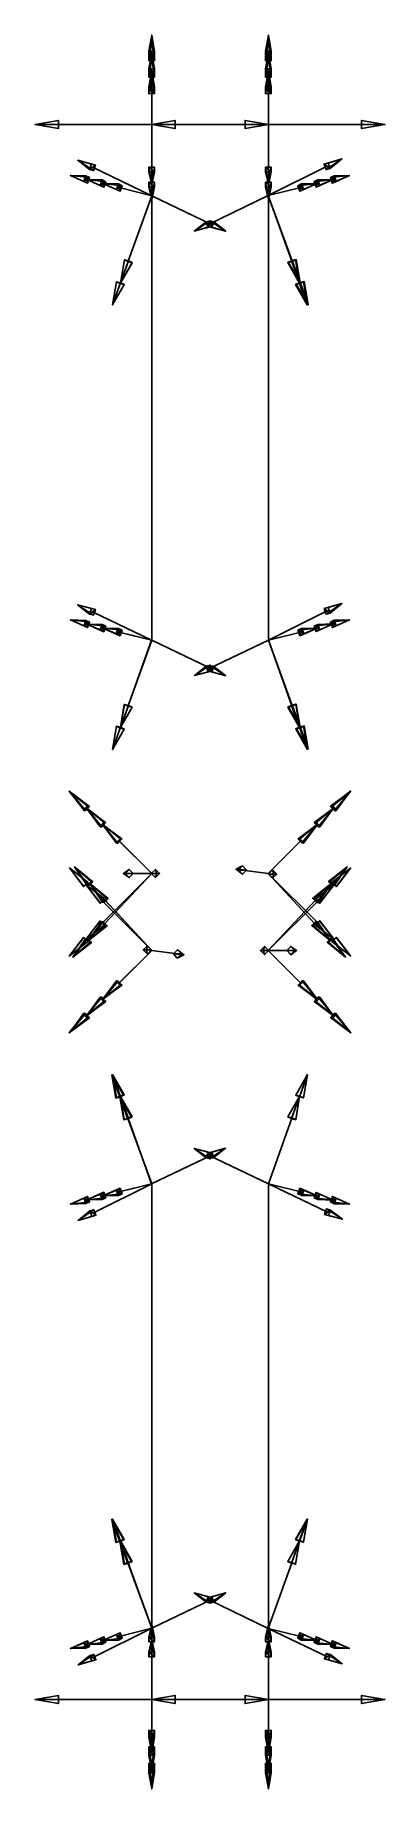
# Model space of a CAD drawing. Header units: millimetres. Extents: x -7291 to 13, y -75 to 75.
# Drawn here: x -3569.9 to -3539.9, y -75.2 to 75.2 of the extents above.
import ezdxf

# ---------------------------------------------------------------- set-up
doc = ezdxf.new("R2010")
doc.units = ezdxf.units.MM
for name, color, linetype in [('AutoDetect_15_19', 1, 'Continuous'), ('AutoDetect_16_18', 1, 'Continuous'), ('AutoDetect_17_25', 1, 'Continuous'), ('AutoDetect_18_24', 1, 'Continuous'), ('AutoDetect_19_28', 1, 'Continuous'), ('AutoDetect_1_21', 1, 'Continuous'), ('AutoDetect_20_29', 1, 'Continuous'), ('AutoDetect_2_20', 1, 'Continuous'), ('AutoDetect_3_23', 1, 'Continuous'), ('AutoDetect_4_22', 1, 'Continuous'), ('AutoDetect_5_26', 1, 'Continuous'), ('AutoDetect_6_27', 1, 'Continuous'), ('Plate_ID_A071', 1, 'Continuous')]:
    doc.layers.add(name, color=color, linetype=linetype)

# ---------------------------------------------------------------- blocks, each defined once
blk = doc.blocks.new('Kontrollpunkt')
at = {"color": 0}
for q in [(0, 6), (8, 0), (0, 0, 4)]:
    blk.add_line((0, 0), q, dxfattribs=at)
for points in [[(0.25, 8, -0.25), (-0.25, 8, -0.25), (-0.25, 8, 0.25), (0, 10, 0), (-0.25, 8, -0.25), (0.25, 8, 0.25), (0, 10, 0), (0.25, 8, -0.25), (0.25, 8, 0.25), (-0.25, 8, 0.25)], [(0.25, 6, -0.25), (-0.25, 6, -0.25), (-0.25, 6, 0.25), (0, 8, 0), (-0.25, 6, -0.25), (0.25, 6, 0.25), (0, 8, 0), (0.25, 6, -0.25), (0.25, 6, 0.25), (-0.25, 6, 0.25)], [(0.25, 0.25, 4), (-0.25, 0.25, 4), (-0.25, -0.25, 4), (0, 0, 6), (-0.25, 0.25, 4), (0.25, -0.25, 4), (0, 0, 6), (0.25, 0.25, 4), (0.25, -0.25, 4), (-0.25, -0.25, 4)], [(0.25, 0.25, 6), (-0.25, 0.25, 6), (-0.25, -0.25, 6), (0, 0, 8), (-0.25, 0.25, 6), (0.25, -0.25, 6), (0, 0, 8), (0.25, 0.25, 6), (0.25, -0.25, 6), (-0.25, -0.25, 6)], [(0.25, 0.25, 8), (-0.25, 0.25, 8), (-0.25, -0.25, 8), (0, 0, 10), (-0.25, 0.25, 8), (0.25, -0.25, 8), (0, 0, 10), (0.25, 0.25, 8), (0.25, -0.25, 8), (-0.25, -0.25, 8)], [(8, 0.25, -0.25), (8, 0.25, 0.25), (8, -0.25, 0.25), (10, 0, 0), (8, 0.25, 0.25), (8, -0.25, -0.25), (10, 0, 0), (8, 0.25, -0.25), (8, -0.25, -0.25), (8, -0.25, 0.25)]]:
    blk.add_polyline3d(points, dxfattribs=at)

msp = doc.modelspace()

# ---------------------------------------------------------------- linework, layer by layer
at = {"layer": 'AutoDetect_15_19', "color": 1}
msp.add_line((-3559.89, 3.3, -211.25), (-3559.89, 3.3, -418.85), dxfattribs=at)
at = {"layer": 'AutoDetect_16_18', "color": 1}
msp.add_line((-3549.89, 3.3, -211.25), (-3549.89, 3.3, -418.85), dxfattribs=at)
at = {"layer": 'AutoDetect_17_25', "color": 1}
msp.add_line((-3559.89, 67.4, -191.25), (-3559.89, 23.3, -191.25), dxfattribs=at)
at = {"layer": 'AutoDetect_18_24', "color": 1}
msp.add_line((-3549.89, 67.4, -191.25), (-3549.89, 23.3, -191.25), dxfattribs=at)
at = {"layer": 'AutoDetect_19_28', "color": 1}
msp.add_line((-3549.89, 67.4, -438.85), (-3549.89, 23.3, -438.85), dxfattribs=at)
at = {"layer": 'AutoDetect_1_21', "color": 1}
msp.add_line((-3559.89, -3.3, -211.25), (-3559.89, -3.3, -418.85), dxfattribs=at)
at = {"layer": 'AutoDetect_20_29', "color": 1}
msp.add_line((-3559.89, 67.4, -438.85), (-3559.89, 23.3, -438.85), dxfattribs=at)
at = {"layer": 'AutoDetect_2_20', "color": 1}
msp.add_line((-3549.89, -3.3, -211.25), (-3549.89, -3.3, -418.85), dxfattribs=at)
at = {"layer": 'AutoDetect_3_23', "color": 1}
msp.add_line((-3559.89, -67.4, -191.25), (-3559.89, -23.3, -191.25), dxfattribs=at)
at = {"layer": 'AutoDetect_4_22', "color": 1}
msp.add_line((-3549.89, -67.4, -191.25), (-3549.89, -23.3, -191.25), dxfattribs=at)
at = {"layer": 'AutoDetect_5_26', "color": 1}
msp.add_line((-3549.89, -67.4, -438.85), (-3549.89, -23.3, -438.85), dxfattribs=at)
at = {"layer": 'AutoDetect_6_27', "color": 1}
msp.add_line((-3559.89, -67.4, -438.85), (-3559.89, -23.3, -438.85), dxfattribs=at)

# ---------------------------------------------------------------- block references
at = {"layer": 'AutoDetect_15_19', "color": 1, "extrusion": (-0.696364, 0.696364, 0.173648), "rotation": 279.8510761165839}
for p in [(2514.89, -684.95, 2437.65), (2514.89, -850, 2408.55)]:
    msp.add_blockref('Kontrollpunkt', p, dxfattribs=at)
at = {"layer": 'AutoDetect_15_19', "color": 1, "extrusion": (-0.70682, 0.70682, -0.028462), "rotation": 268.3697009365562}
msp.add_blockref('Kontrollpunkt', (2514.89, -139.45, 2524.55), dxfattribs=at)
at = {"layer": 'AutoDetect_16_18', "color": 1, "extrusion": (0.696364, 0.696364, 0.173648), "rotation": 77.24859307823723}
for p in [(2512.49, 188.05, -2513.35), (2512.49, 22.99, -2542.45)]:
    msp.add_blockref('Kontrollpunkt', p, dxfattribs=at)
at = {"layer": 'AutoDetect_16_18', "color": 1, "extrusion": (0.70682, 0.70682, -0.028462), "rotation": 92.12424684752541}
msp.add_blockref('Kontrollpunkt', (2512.49, -282.54, -2500.79), dxfattribs=at)
at = {"layer": 'AutoDetect_17_25', "color": 1, "extrusion": (-0.696364, 0.173648, -0.696364), "rotation": 278.1385729810916}
for p in [(801.76, 2278.41, 2622.82), (838.73, 2271.99, 2616.21)]:
    msp.add_blockref('Kontrollpunkt', p, dxfattribs=at)
at = {"layer": 'AutoDetect_18_24', "color": 1, "extrusion": (0.696364, 0.173648, -0.696364), "rotation": 81.23480636810179}
for p in [(918.49, -2525.48, -2328.18), (881.52, -2531.9, -2334.79)]:
    msp.add_blockref('Kontrollpunkt', p, dxfattribs=at)
at = {"layer": 'AutoDetect_19_28', "color": 1, "extrusion": (0.696364, 0.173648, 0.696364), "rotation": 98.13857298109163}
for p in [(918.49, 2073.27, -2766.96), (881.52, 2079.68, -2773.57)]:
    msp.add_blockref('Kontrollpunkt', p, dxfattribs=at)
at = {"layer": 'AutoDetect_1_21', "color": 1, "extrusion": (-0.706827, -0.706827, -0.028105), "rotation": 92.09760821219199}
msp.add_blockref('Kontrollpunkt', (-2514.89, -140.36, 2524.5), dxfattribs=at)
at = {"layer": 'AutoDetect_1_21', "color": 1, "extrusion": (-0.696364, -0.696364, 0.173648), "rotation": 77.24859307823723}
for p in [(-2514.89, -684.95, 2437.65), (-2514.89, -850, 2408.55)]:
    msp.add_blockref('Kontrollpunkt', p, dxfattribs=at)
at = {"layer": 'AutoDetect_20_29', "color": 1, "extrusion": (-0.696364, 0.173648, 0.696364), "rotation": 261.8614270189084}
for p in [(801.76, -2730.63, 2184.04), (838.73, -2724.21, 2177.43)]:
    msp.add_blockref('Kontrollpunkt', p, dxfattribs=at)
at = {"layer": 'AutoDetect_2_20', "color": 1, "extrusion": (0.706821, -0.706821, -0.02843), "rotation": 268.3715110280095}
msp.add_blockref('Kontrollpunkt', (-2512.49, -282.46, -2500.8), dxfattribs=at)
at = {"layer": 'AutoDetect_2_20', "color": 1, "extrusion": (0.696364, -0.696364, 0.173648), "rotation": 279.8510761165839}
for p in [(-2512.49, 188.05, -2513.35), (-2512.49, 22.99, -2542.45)]:
    msp.add_blockref('Kontrollpunkt', p, dxfattribs=at)
at = {"layer": 'AutoDetect_3_23', "color": 1, "extrusion": (-0.696364, -0.173648, -0.696364), "rotation": 81.2348063681018}
for p in [(-838.73, 2271.99, 2616.21), (-801.76, 2278.41, 2622.82)]:
    msp.add_blockref('Kontrollpunkt', p, dxfattribs=at)
at = {"layer": 'AutoDetect_4_22', "color": 1, "extrusion": (0.696364, -0.173648, -0.696364), "rotation": 278.1385729810916}
for p in [(-881.52, -2531.9, -2334.79), (-918.49, -2525.48, -2328.18)]:
    msp.add_blockref('Kontrollpunkt', p, dxfattribs=at)
at = {"layer": 'AutoDetect_5_26', "color": 1, "extrusion": (0.696364, -0.173648, 0.696364), "rotation": 261.8614270189084}
for p in [(-881.52, 2079.68, -2773.57), (-918.49, 2073.27, -2766.96)]:
    msp.add_blockref('Kontrollpunkt', p, dxfattribs=at)
at = {"layer": 'AutoDetect_6_27', "color": 1, "extrusion": (-0.696364, -0.173648, 0.696364), "rotation": 98.13857298109163}
for p in [(-838.73, -2724.21, 2177.43), (-801.76, -2730.63, 2184.04)]:
    msp.add_blockref('Kontrollpunkt', p, dxfattribs=at)
at = {"layer": 'Plate_ID_A071', "color": 2, "extrusion": (0, 0.766451, 0.642303)}
for p in [(3559.89, -189.06, -70.37), (3559.89, -189.06, -70.37), (3549.89, -189.06, -70.37), (3549.89, -189.06, -70.37)]:
    msp.add_blockref('Kontrollpunkt', p, dxfattribs=at)
at = {"layer": 'Plate_ID_A071', "color": 2, "extrusion": (0, 0.707107, 0.707107), "rotation": 180}
for p in [(3559.89, -182.15, -86.69), (3559.89, -182.15, -86.69), (3549.89, -182.15, -86.69), (3549.89, -182.15, -86.69)]:
    msp.add_blockref('Kontrollpunkt', p, dxfattribs=at)
at = {"layer": 'Plate_ID_A071', "color": 2, "extrusion": (0, -0.766451, 0.642303)}
for p in [(-3559.89, -189.06, -70.37), (-3559.89, -189.06, -70.37), (-3549.89, -189.06, -70.37), (-3549.89, -189.06, -70.37)]:
    msp.add_blockref('Kontrollpunkt', p, dxfattribs=at)
at = {"layer": 'Plate_ID_A071', "color": 2, "extrusion": (0, -0.707107, 0.707107), "rotation": 180}
for p in [(-3559.89, -182.15, -86.69), (-3559.89, -182.15, -86.69), (-3549.89, -182.15, -86.69), (-3549.89, -182.15, -86.69)]:
    msp.add_blockref('Kontrollpunkt', p, dxfattribs=at)

doc.saveas('drawing.dxf')
